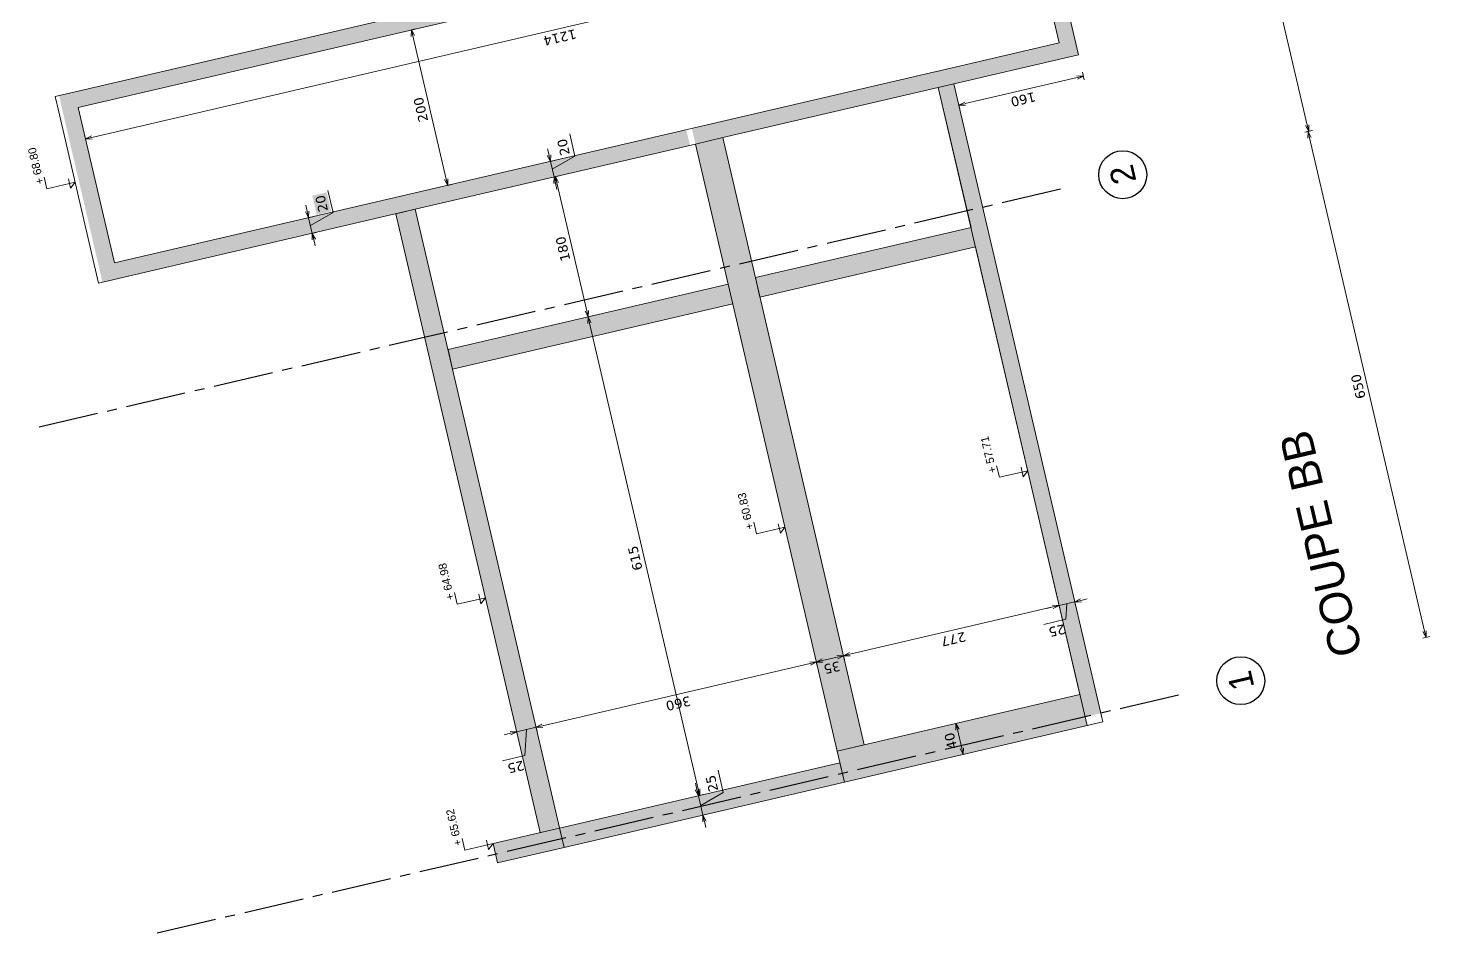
# Model space of a CAD drawing. Header units: metres. Extents: x -49 to 867749, y -579737 to 170817.
# Drawn here: x 596166.48 to 596184.02, y 139783.45 to 139794.8 of the extents above; entities that cross this region are included whole.
import ezdxf
from ezdxf.enums import TextEntityAlignment as Align

# ---------------------------------------------------------------- set-up
doc = ezdxf.new("R2010")
doc.units = ezdxf.units.M
doc.header["$MEASUREMENT"] = 0
doc.header["$PDMODE"] = 3
doc.header["$PDSIZE"] = 0.1
doc.linetypes.add('AXES2', pattern=[1.125, 0.75, -0.125, 0.125, -0.125])
doc.layers.add('00-AXE-0.00', color=14, linetype='AXES2')
doc.layers.add('ACSP - Béton', color=252, linetype='Continuous', lineweight=18)
doc.layers.add('ACSP - Cotes', color=7, linetype='Continuous', lineweight=18)
doc.styles.add('ARIAL', font='arial.ttf')
doc.styles.add('COT', font='verdana.ttf')
doc.styles.get("Standard").update_dxf_attribs({"font": 'arial.ttf'})
doc.dimstyles.new('COT50', dxfattribs={"dimtxt": 0.12, "dimasz": 0.08, "dimexe": 0.05, "dimexo": 0, "dimgap": 0.05, "dimtad": 1, "dimdec": 0, "dimlfac": 100, "dimzin": 0, "dimdsep": 46, "dimtxsty": 'COT', "dimblk": 'OPEN30', "dimcen": 0.04, "dimdle": 0.05, "dimclrd": 256, "dimclre": 256, "dimclrt": 6, "dimadec": 0, "dimazin": 0, "dimtm": 1e-09, "dimtfac": 1, "dimtdec": 0, "dimtmove": 1, "dimatfit": 0, "dimldrblk": 'OPEN30', "dimfxl": 0.05, "dimfxlon": 1, "dimtolj": 1, "dimtzin": 0, "dimlwd": -1, "dimlwe": -1, "dimarcsym": 0})
pattern_1 = [(153.12127, (596256.2117, 139612.8539), (-0.0406854, 0.28511173), [0.03, -0.33]), (98.12127, (596256.2117, 139612.8539), (-0.28042215, -0.12235443), [0.024, -0.264]), (203.57267, (596256.20832, 139612.87766), (-0.32110742, 0.16275755), [0.02549608, -0.28045684]), (149.30547, (596256.1338, 139612.83574), (-0.03243194, 0.4307809), [0.045, -0.495]), (199.75687, (596256.1311, 139612.87164), (-0.4643463, 0.2756492), [0.0382441, -0.4206852]), (94.30547, (596256.1338, 139612.83574), (-0.4643465, 0.2756488), [0.036, -0.396]), (124.12127, (596256.1442, 139612.87924), (0.10264065, 0.269089), [0.03, -0.33]), (69.12127, (596256.1442, 139612.87924), (-0.30458135, 0.02893776), [0.024, -0.264]), (174.57267, (596256.15275, 139612.90166), (-0.20194046, 0.29802693), [0.02549608, -0.28045684]), (140.62127, (596256.21171, 139612.8539), (-0.13078521, -0.02549152), [0, -0.2608, 0, -0.268, 0, -0.265]), (110.62127, (596256.21171, 139612.8539), (-0.17753379, 0.06666589), [0, -0.1528, 0, -0.2548, 0, -0.101]), (70.62127, (596256.23196, 139612.76703), (-0.039687424, 0.210002207), [0, -0.1, 0, -0.312, 0, -0.414]), (60.62127, (596256.24104, 139612.72808), (-0.09195287, 0.21809403), [0, -0.13, 0, -0.2072, 0, -0.294])]

# ---------------------------------------------------------------- blocks, each defined once
blk = doc.blocks.new('_Open30')
at = {"color": 0, "linetype": 'ByBlock', "lineweight": -2}
for p, q in [((-1, 0.27), (0, 0)), ((0, 0), (-1, -0.27)), ((0, 0), (-1, 0))]:
    blk.add_line(p, q, dxfattribs=at)
blk = doc.blocks.new('*D890')
at = {"layer": 'ACSP - Béton', "transparency": 16777216}
for p, q in [((596170.292, 139792.486), (596170.227, 139792.764)), ((596169.968, 139792.499), (596169.95, 139792.577)), ((596169.986, 139792.421), (596170.035, 139792.432)), ((596169.986, 139792.421), (596170.032, 139792.226)), ((596169.986, 139792.421), (596170.032, 139792.226)), ((596170.009, 139792.323), (596170.292, 139792.486)), ((596170.032, 139792.226), (596170.081, 139792.237)), ((596170.05, 139792.148), (596170.068, 139792.07))]:
    blk.add_line(p, q, dxfattribs=at)
at = {"layer": 'Defpoints', "color": 0, "transparency": 16777216}
for p in [(596169.986, 139792.421), (596170.032, 139792.226), (596170.032, 139792.226)]:
    blk.add_point(p, dxfattribs=at)
at = {"layer": 'ACSP - Béton', "transparency": 16777216, "xscale": 0.08, "yscale": 0.08, "zscale": 0.08}
for p, rotation in [((596169.986, 139792.421), 283.1212704132141), ((596170.032, 139792.226), 103.1212704132141)]:
    blk.add_blockref('_Open30', p, dxfattribs=dict(at, rotation=rotation))
at = {"layer": 'ACSP - Béton', "color": 6, "transparency": 16777216, "insert": (596170.15, 139792.599), "char_height": 0.12, "attachment_point": 5, "rotation": 103.1213, "style": 'COT'}
blk.add_mtext('\\A1;20', dxfattribs=at)
blk = doc.blocks.new('*D892')
at = {"layer": 'ACSP - Cotes', "transparency": 16777216}
for p, q in [((596180.929, 139800.03), (596181.026, 139800.053)), ((596182.484, 139793.58), (596180.996, 139799.963)), ((596182.55, 139793.514), (596182.453, 139793.491))]:
    blk.add_line(p, q, dxfattribs=at)
at = {"layer": 'Defpoints', "color": 0, "transparency": 16777216}
for p in [(596180.978, 139800.041), (596176.385, 139798.971), (596182.558, 139793.515)]:
    blk.add_point(p, dxfattribs=at)
at = {"layer": 'ACSP - Cotes', "transparency": 16777216, "xscale": 0.08, "yscale": 0.08, "zscale": 0.08}
for p, rotation in [((596180.978, 139800.041), 103.1212703973986), ((596182.502, 139793.502), 283.1212703973986)]:
    blk.add_blockref('_Open30', p, dxfattribs=dict(at, rotation=rotation))
at = {"layer": 'ACSP - Cotes', "color": 6, "transparency": 16777216, "insert": (596181.63, 139796.746), "char_height": 0.12, "attachment_point": 5, "rotation": 103.1213, "style": 'COT'}
blk.add_mtext('\\A1;671', dxfattribs=at)
blk = doc.blocks.new('*D902')
at = {"layer": 'ACSP - Béton', "transparency": 16777216}
for p, q in [((596178.202, 139793.85), (596179.604, 139794.176)), ((596179.671, 139794.243), (596179.693, 139794.146)), ((596178.113, 139793.88), (596178.135, 139793.783))]:
    blk.add_line(p, q, dxfattribs=at)
at = {"layer": 'Defpoints', "color": 0, "transparency": 16777216}
for p in [(596179.62, 139794.461), (596178.062, 139794.098), (596179.682, 139794.195)]:
    blk.add_point(p, dxfattribs=at)
at = {"layer": 'ACSP - Béton', "transparency": 16777216, "xscale": 0.08, "yscale": 0.08, "zscale": 0.08}
for p, rotation in [((596179.682, 139794.195), 13.12127037986355), ((596178.124, 139793.831), 193.1212703798636)]:
    blk.add_blockref('_Open30', p, dxfattribs=dict(at, rotation=rotation))
at = {"layer": 'ACSP - Béton', "color": 6, "transparency": 16777216, "insert": (596178.929, 139793.904), "char_height": 0.12, "attachment_point": 5, "rotation": 193.1213, "style": 'COT'}
blk.add_mtext('\\A1;160', dxfattribs=at)
blk = doc.blocks.new('*D903')
at = {"layer": 'ACSP - Cotes', "transparency": 16777216}
for p, q in [((596178.088, 139786.09), (596178.136, 139786.102)), ((596178.16, 139785.779), (596178.106, 139786.012)), ((596178.178, 139785.701), (596178.227, 139785.712))]:
    blk.add_line(p, q, dxfattribs=at)
at = {"layer": 'Defpoints', "color": 0, "transparency": 16777216}
for p in [(596178.088, 139786.09), (596178.088, 139786.09), (596178.178, 139785.701)]:
    blk.add_point(p, dxfattribs=at)
at = {"layer": 'ACSP - Cotes', "transparency": 16777216, "xscale": 0.08, "yscale": 0.08, "zscale": 0.08}
for p, rotation in [((596178.088, 139786.09), 103.1212703798635), ((596178.178, 139785.701), 283.1212703798636)]:
    blk.add_blockref('_Open30', p, dxfattribs=dict(at, rotation=rotation))
at = {"layer": 'ACSP - Cotes', "color": 6, "transparency": 16777216, "insert": (596178.023, 139785.87), "char_height": 0.12, "attachment_point": 5, "rotation": 103.1213, "style": 'COT'}
blk.add_mtext('\\A1;40', dxfattribs=at)
blk = doc.blocks.new('*D904')
at = {"layer": 'ACSP - Cotes', "transparency": 16777216}
for p, q in [((596172.591, 139785.984), (596172.834, 139786.041)), ((596172.591, 139785.984), (596172.834, 139786.041)), ((596172.834, 139786.041), (596172.846, 139785.992)), ((596172.912, 139786.059), (596172.99, 139786.077)), ((596172.513, 139785.966), (596172.435, 139785.948)), ((596172.591, 139785.984), (596172.602, 139785.936)), ((596172.713, 139786.013), (596172.692, 139785.687)), ((596172.692, 139785.687), (596172.414, 139785.622))]:
    blk.add_line(p, q, dxfattribs=at)
at = {"layer": 'Defpoints', "color": 0, "transparency": 16777216}
for p in [(596172.834, 139786.041), (596172.834, 139786.041), (596172.591, 139785.984)]:
    blk.add_point(p, dxfattribs=at)
at = {"layer": 'ACSP - Cotes', "transparency": 16777216, "xscale": 0.08, "yscale": 0.08, "zscale": 0.08}
for p, rotation in [((596172.834, 139786.041), 193.1212703798636), ((596172.591, 139785.984), 13.12127037986355)]:
    blk.add_blockref('_Open30', p, dxfattribs=dict(at, rotation=rotation))
at = {"layer": 'ACSP - Cotes', "color": 6, "transparency": 16777216, "insert": (596172.579, 139785.545), "char_height": 0.12, "attachment_point": 5, "rotation": 193.1213, "style": 'COT'}
blk.add_mtext('\\A1;25', dxfattribs=at)
blk = doc.blocks.new('*D905')
at = {"layer": 'ACSP - Cotes', "transparency": 16777216}
for p, q in [((596172.912, 139786.059), (596176.262, 139786.84)), ((596176.34, 139786.858), (596176.352, 139786.81)), ((596172.834, 139786.041), (596172.846, 139785.992))]:
    blk.add_line(p, q, dxfattribs=at)
at = {"layer": 'Defpoints', "color": 0, "transparency": 16777216}
for p in [(596176.34, 139786.858), (596176.34, 139786.858), (596172.834, 139786.041)]:
    blk.add_point(p, dxfattribs=at)
at = {"layer": 'ACSP - Cotes', "transparency": 16777216, "xscale": 0.08, "yscale": 0.08, "zscale": 0.08}
for p, rotation in [((596176.34, 139786.858), 13.12127037986355), ((596172.834, 139786.041), 193.1212703798636)]:
    blk.add_blockref('_Open30', p, dxfattribs=dict(at, rotation=rotation))
at = {"layer": 'ACSP - Cotes', "color": 6, "transparency": 16777216, "insert": (596174.613, 139786.34), "char_height": 0.12, "attachment_point": 5, "rotation": 193.1213, "style": 'COT'}
blk.add_mtext('\\A1;360', dxfattribs=at)
blk = doc.blocks.new('*D906')
at = {"layer": 'ACSP - Cotes', "transparency": 16777216}
for p, q in [((596176.418, 139786.876), (596176.603, 139786.92)), ((596176.681, 139786.938), (596176.693, 139786.889)), ((596176.34, 139786.858), (596176.352, 139786.81))]:
    blk.add_line(p, q, dxfattribs=at)
at = {"layer": 'Defpoints', "color": 0, "transparency": 16777216}
for p in [(596176.681, 139786.938), (596176.681, 139786.938), (596176.34, 139786.858)]:
    blk.add_point(p, dxfattribs=at)
at = {"layer": 'ACSP - Cotes', "transparency": 16777216, "xscale": 0.08, "yscale": 0.08, "zscale": 0.08}
for p, rotation in [((596176.681, 139786.938), 13.12127037986355), ((596176.34, 139786.858), 193.1212703798636)]:
    blk.add_blockref('_Open30', p, dxfattribs=dict(at, rotation=rotation))
at = {"layer": 'ACSP - Cotes', "color": 6, "transparency": 16777216, "insert": (596176.536, 139786.788), "char_height": 0.12, "attachment_point": 5, "rotation": 193.1213, "style": 'COT'}
blk.add_mtext('\\A1;35', dxfattribs=at)
blk = doc.blocks.new('*D907')
at = {"layer": 'ACSP - Cotes', "transparency": 16777216}
for p, q in [((596176.759, 139786.956), (596179.301, 139787.548)), ((596179.379, 139787.567), (596179.39, 139787.518)), ((596176.681, 139786.938), (596176.693, 139786.889))]:
    blk.add_line(p, q, dxfattribs=at)
at = {"layer": 'Defpoints', "color": 0, "transparency": 16777216}
for p in [(596179.379, 139787.567), (596179.379, 139787.567), (596176.681, 139786.938)]:
    blk.add_point(p, dxfattribs=at)
at = {"layer": 'ACSP - Cotes', "transparency": 16777216, "xscale": 0.08, "yscale": 0.08, "zscale": 0.08}
for p, rotation in [((596179.379, 139787.567), 13.12127037986355), ((596176.681, 139786.938), 193.1212703798636)]:
    blk.add_blockref('_Open30', p, dxfattribs=dict(at, rotation=rotation))
at = {"layer": 'ACSP - Cotes', "color": 6, "transparency": 16777216, "insert": (596178.055, 139787.144), "char_height": 0.12, "attachment_point": 5, "rotation": 193.1213, "style": 'COT'}
blk.add_mtext('\\A1;277', dxfattribs=at)
blk = doc.blocks.new('*D908')
at = {"layer": 'ACSP - Cotes', "transparency": 16777216}
for p, q in [((596179.379, 139787.567), (596179.574, 139787.612)), ((596179.379, 139787.567), (596179.574, 139787.612)), ((596179.574, 139787.612), (596179.585, 139787.563)), ((596179.652, 139787.63), (596179.729, 139787.648)), ((596179.301, 139787.548), (596179.223, 139787.53)), ((596179.379, 139787.567), (596179.39, 139787.518)), ((596179.476, 139787.589), (596179.464, 139787.394)), ((596179.464, 139787.394), (596179.186, 139787.329))]:
    blk.add_line(p, q, dxfattribs=at)
at = {"layer": 'Defpoints', "color": 0, "transparency": 16777216}
for p in [(596179.574, 139787.612), (596179.574, 139787.612), (596179.379, 139787.567)]:
    blk.add_point(p, dxfattribs=at)
at = {"layer": 'ACSP - Cotes', "transparency": 16777216, "xscale": 0.08, "yscale": 0.08, "zscale": 0.08}
for p, rotation in [((596179.574, 139787.612), 193.1212703798636), ((596179.379, 139787.567), 13.12127037986355)]:
    blk.add_blockref('_Open30', p, dxfattribs=dict(at, rotation=rotation))
at = {"layer": 'ACSP - Cotes', "color": 6, "transparency": 16777216, "insert": (596179.351, 139787.252), "char_height": 0.12, "attachment_point": 5, "rotation": 193.1213, "style": 'COT'}
blk.add_mtext('\\A1;25', dxfattribs=at)
blk = doc.blocks.new('*D909')
at = {"layer": 'ACSP - Cotes', "transparency": 16777216}
for p, q in [((596171.273, 139794.774), (596171.322, 139794.786)), ((596171.709, 139792.905), (596171.292, 139794.697)), ((596171.727, 139792.827), (596171.776, 139792.838))]:
    blk.add_line(p, q, dxfattribs=at)
at = {"layer": 'Defpoints', "color": 0, "transparency": 16777216}
for p in [(596171.273, 139794.774), (596171.273, 139794.774), (596171.727, 139792.827)]:
    blk.add_point(p, dxfattribs=at)
at = {"layer": 'ACSP - Cotes', "transparency": 16777216, "xscale": 0.08, "yscale": 0.08, "zscale": 0.08}
for p, rotation in [((596171.273, 139794.774), 103.1212703798635), ((596171.727, 139792.827), 283.1212703798636)]:
    blk.add_blockref('_Open30', p, dxfattribs=dict(at, rotation=rotation))
at = {"layer": 'ACSP - Cotes', "color": 6, "transparency": 16777216, "insert": (596171.391, 139793.775), "char_height": 0.12, "attachment_point": 5, "rotation": 103.1213, "style": 'COT'}
blk.add_mtext('\\A1;200', dxfattribs=at)
blk = doc.blocks.new('*D924')
at = {"layer": 'ACSP - Cotes', "transparency": 16777216}
for p, q in [((596173.319, 139793.191), (596173.254, 139793.47)), ((596172.995, 139793.204), (596172.977, 139793.282)), ((596173.013, 139793.126), (596173.062, 139793.138)), ((596173.013, 139793.126), (596173.059, 139792.932)), ((596173.013, 139793.126), (596173.059, 139792.932)), ((596173.036, 139793.029), (596173.319, 139793.191)), ((596173.059, 139792.932), (596173.107, 139792.943)), ((596173.077, 139792.854), (596173.095, 139792.776))]:
    blk.add_line(p, q, dxfattribs=at)
at = {"layer": 'Defpoints', "color": 0, "transparency": 16777216}
for p in [(596173.013, 139793.126), (596173.059, 139792.932), (596173.059, 139792.932)]:
    blk.add_point(p, dxfattribs=at)
at = {"layer": 'ACSP - Cotes', "transparency": 16777216, "xscale": 0.08, "yscale": 0.08, "zscale": 0.08}
for p, rotation in [((596173.013, 139793.126), 283.1212704132141), ((596173.059, 139792.932), 103.1212704132141)]:
    blk.add_blockref('_Open30', p, dxfattribs=dict(at, rotation=rotation))
at = {"layer": 'ACSP - Cotes', "color": 6, "transparency": 16777216, "insert": (596173.177, 139793.305), "char_height": 0.12, "attachment_point": 5, "rotation": 103.1213, "style": 'COT'}
blk.add_mtext('\\A1;20', dxfattribs=at)
blk = doc.blocks.new('*D925')
at = {"layer": 'ACSP - Cotes', "transparency": 16777216}
for p, q in [((596173.075, 139792.936), (596173.124, 139792.947)), ((596173.094, 139792.858), (596173.467, 139791.257)), ((596173.485, 139791.179), (596173.534, 139791.191))]:
    blk.add_line(p, q, dxfattribs=at)
at = {"layer": 'Defpoints', "color": 0, "transparency": 16777216}
for p in [(596173.075, 139792.936), (596173.485, 139791.179), (596173.485, 139791.179)]:
    blk.add_point(p, dxfattribs=at)
at = {"layer": 'ACSP - Cotes', "transparency": 16777216, "xscale": 0.08, "yscale": 0.08, "zscale": 0.08}
for p, rotation in [((596173.075, 139792.936), 103.1212703798635), ((596173.485, 139791.179), 283.1212703798636)]:
    blk.add_blockref('_Open30', p, dxfattribs=dict(at, rotation=rotation))
at = {"layer": 'ACSP - Cotes', "color": 6, "transparency": 16777216, "insert": (596173.17, 139792.032), "char_height": 0.12, "attachment_point": 5, "rotation": 103.1213, "style": 'COT'}
blk.add_mtext('\\A1;180', dxfattribs=at)
blk = doc.blocks.new('*D926')
at = {"layer": 'ACSP - Cotes', "transparency": 16777216}
for p, q in [((596173.485, 139791.179), (596173.534, 139791.191)), ((596173.503, 139791.101), (596174.863, 139785.267)), ((596174.881, 139785.189), (596174.93, 139785.2))]:
    blk.add_line(p, q, dxfattribs=at)
at = {"layer": 'Defpoints', "color": 0, "transparency": 16777216}
for p in [(596173.485, 139791.179), (596174.881, 139785.189), (596174.881, 139785.189)]:
    blk.add_point(p, dxfattribs=at)
at = {"layer": 'ACSP - Cotes', "transparency": 16777216, "xscale": 0.08, "yscale": 0.08, "zscale": 0.08}
for p, rotation in [((596173.485, 139791.179), 103.1212703798635), ((596174.881, 139785.189), 283.1212703798636)]:
    blk.add_blockref('_Open30', p, dxfattribs=dict(at, rotation=rotation))
at = {"layer": 'ACSP - Cotes', "color": 6, "transparency": 16777216, "insert": (596174.074, 139788.159), "char_height": 0.12, "attachment_point": 5, "rotation": 103.1213, "style": 'COT'}
blk.add_mtext('\\A1;615', dxfattribs=at)
blk = doc.blocks.new('*D927')
at = {"layer": 'ACSP - Cotes', "transparency": 16777216}
for p, q in [((596175.176, 139785.225), (596175.111, 139785.503)), ((596174.846, 139785.263), (596174.828, 139785.341)), ((596174.864, 139785.185), (596174.913, 139785.196)), ((596174.864, 139785.185), (596174.921, 139784.941)), ((596174.864, 139785.185), (596174.921, 139784.941)), ((596174.893, 139785.063), (596175.176, 139785.225)), ((596174.921, 139784.941), (596174.97, 139784.953)), ((596174.939, 139784.864), (596174.957, 139784.786))]:
    blk.add_line(p, q, dxfattribs=at)
at = {"layer": 'Defpoints', "color": 0, "transparency": 16777216}
for p in [(596174.864, 139785.185), (596174.921, 139784.941), (596174.921, 139784.941)]:
    blk.add_point(p, dxfattribs=at)
at = {"layer": 'ACSP - Cotes', "transparency": 16777216, "xscale": 0.08, "yscale": 0.08, "zscale": 0.08}
for p, rotation in [((596174.864, 139785.185), 283.1212703798636), ((596174.921, 139784.941), 103.1212703798635)]:
    blk.add_blockref('_Open30', p, dxfattribs=dict(at, rotation=rotation))
at = {"layer": 'ACSP - Cotes', "color": 6, "transparency": 16777216, "insert": (596175.034, 139785.339), "char_height": 0.12, "attachment_point": 5, "rotation": 103.1213, "style": 'COT'}
blk.add_mtext('\\A1;25', dxfattribs=at)
blk = doc.blocks.new('*D928')
at = {"layer": 'ACSP - Cotes', "transparency": 16777216}
for p, q in [((596179.018, 139796.164), (596179.006, 139796.213)), ((596167.272, 139793.426), (596178.94, 139796.146)), ((596167.195, 139793.408), (596167.183, 139793.457))]:
    blk.add_line(p, q, dxfattribs=at)
at = {"layer": 'Defpoints', "color": 0, "transparency": 16777216}
for p in [(596179.018, 139796.164), (596179.018, 139796.164), (596167.195, 139793.408)]:
    blk.add_point(p, dxfattribs=at)
at = {"layer": 'ACSP - Cotes', "transparency": 16777216, "xscale": 0.08, "yscale": 0.08, "zscale": 0.08}
for p, rotation in [((596179.018, 139796.164), 13.12127037986355), ((596167.195, 139793.408), 193.1212703798636)]:
    blk.add_blockref('_Open30', p, dxfattribs=dict(at, rotation=rotation))
at = {"layer": 'ACSP - Cotes', "color": 6, "transparency": 16777216, "insert": (596173.131, 139794.678), "char_height": 0.12, "attachment_point": 5, "rotation": 193.1213, "style": 'COT'}
blk.add_mtext('\\A1;1214', dxfattribs=at)
blk = doc.blocks.new('*D944')
at = {"layer": 'ACSP - Cotes', "transparency": 16777216}
for p, q in [((596182.453, 139793.491), (596182.543, 139793.512)), ((596182.512, 139793.423), (596183.953, 139787.244)), ((596183.93, 139787.156), (596184.02, 139787.177))]:
    blk.add_line(p, q, dxfattribs=at)
at = {"layer": 'Defpoints', "color": 0, "transparency": 16777216}
for p in [(596182.453, 139793.491), (596183.93, 139787.156), (596183.971, 139787.166)]:
    blk.add_point(p, dxfattribs=at)
at = {"layer": 'ACSP - Cotes', "transparency": 16777216, "xscale": 0.08, "yscale": 0.08, "zscale": 0.08}
for p, rotation in [((596182.494, 139793.501), 103.1212703726853), ((596183.971, 139787.166), 283.1212703726853)]:
    blk.add_blockref('_Open30', p, dxfattribs=dict(at, rotation=rotation))
at = {"layer": 'ACSP - Cotes', "color": 6, "transparency": 16777216, "insert": (596183.123, 139790.308), "char_height": 0.12, "attachment_point": 5, "rotation": 103.1213, "style": 'COT'}
blk.add_mtext('\\A1;650', dxfattribs=at)

msp = doc.modelspace()

# ---------------------------------------------------------------- hatches: boundary and pattern name
at = {"layer": 'ACSP - Béton'}
h = msp.add_hatch(dxfattribs=at)
h.set_pattern_fill('AR-CONC', color=256, scale=0.04, style=0)
h.set_pattern_definition(pattern_1)
h.paths.add_polyline_path([(596174.713, 139793.523), (596174.759, 139793.328), (596174.828, 139793.344), (596174.783, 139793.539)], flags=0)
h.paths.add_polyline_path([(596166.863, 139793.952), (596166.908, 139793.757), (596167.407, 139791.614), (596171.322, 139792.527), (596174.828, 139793.344), (596175.169, 139793.424), (596177.867, 139794.052), (596179.62, 139794.461), (596179.075, 139796.798), (596177.322, 139796.39)])
h.paths.add_polyline_path([(596177.367, 139796.195), (596178.926, 139796.558), (596179.38, 139794.61), (596177.826, 139794.248), (596167.557, 139791.855), (596167.103, 139793.802)], flags=16)
h.paths.add_polyline_path([(596179.153, 139795.584), (596179.097, 139795.51), (596179.083, 139795.568)], flags=0)
h.paths.add_polyline_path([(596170.088, 139792.459), (596170.032, 139792.698), (596170.212, 139792.74), (596170.268, 139792.501)], flags=0)
h.paths.add_polyline_path([(596178.648, 139795.516), (596178.533, 139796.008), (596178.681, 139796.043), (596178.796, 139795.55)], flags=0)
h = msp.add_hatch(dxfattribs=at)
h.set_pattern_fill('AR-CONC', color=256, scale=0.04, style=0)
h.set_pattern_definition(pattern_1)
h.paths.add_polyline_path([(596177.867, 139794.052), (596178.227, 139792.506), (596178.422, 139792.551), (596178.062, 139794.098)])
h.paths.add_polyline_path([(596178.227, 139792.506), (596179.704, 139786.171), (596179.899, 139786.217), (596178.422, 139792.551)])
h = msp.add_hatch(dxfattribs=at)
h.set_pattern_fill('AR-CONC', color=256, scale=0.04, style=0)
h.set_pattern_definition(pattern_1)
h.paths.add_polyline_path([(596171.732, 139790.771), (596171.789, 139790.527), (596175.295, 139791.344), (596175.238, 139791.588)])
h.paths.add_polyline_path([(596175.189, 139791.798), (596176.6, 139785.744), (596176.941, 139785.823), (596175.53, 139791.877)])
h.paths.add_polyline_path([(596175.578, 139791.671), (596175.635, 139791.427), (596178.332, 139792.056), (596178.276, 139792.299)])
h.paths.add_polyline_path([(596174.828, 139793.344), (596175.189, 139791.798), (596175.53, 139791.877), (596175.169, 139793.424)])
h.paths.add_polyline_path([(596176.6, 139785.744), (596176.666, 139785.463), (596179.704, 139786.171), (596179.639, 139786.452)])
h.paths.add_polyline_path([(596176.666, 139785.463), (596176.691, 139785.354), (596177.032, 139785.433), (596179.729, 139786.062), (596179.704, 139786.171)])
h = msp.add_hatch(dxfattribs=at)
h.set_pattern_fill('AR-CONC', color=256, scale=0.04, style=0)
h.set_pattern_definition(pattern_1)
h.paths.add_polyline_path([(596173.128, 139784.78), (596173.157, 139784.658), (596173.16, 139784.646), (596176.666, 139785.463), (596176.634, 139785.597)])
h.paths.add_polyline_path([(596172.295, 139784.586), (596172.326, 139784.452), (596173.16, 139784.646), (596173.128, 139784.78)])
h.paths.add_polyline_path([(596172.326, 139784.452), (596172.352, 139784.343), (596173.185, 139784.537), (596173.16, 139784.646)])
h.paths.add_polyline_path([(596173.16, 139784.646), (596173.185, 139784.537), (596176.691, 139785.354), (596176.666, 139785.463)])
h.paths.add_polyline_path([(596171.439, 139790.924), (596172.885, 139784.723), (596173.128, 139784.78), (596171.683, 139790.98)])
h.paths.add_polyline_path([(596171.079, 139792.47), (596171.439, 139790.924), (596171.683, 139790.98), (596171.322, 139792.527)])

# ---------------------------------------------------------------- linework, layer by layer
at = {"layer": '00-AXE-0.00'}
for p, q in [((596179.396, 139792.778), (596166.568, 139789.788)), ((596180.873, 139786.444), (596168.044, 139783.453))]:
    msp.add_line(p, q, dxfattribs=at)
at = {"layer": '00-AXE-0.00', "linetype": 'Continuous'}
for centre in [(596180.175, 139792.96), (596181.652, 139786.625)]:
    msp.add_circle(centre, 0.3, dxfattribs=at)
at = {"layer": 'ACSP - Béton'}
for points in [[(596177.322, 139796.39), (596179.075, 139796.798), (596179.62, 139794.461), (596177.867, 139794.052), (596177.867, 139794.052)], [(596179.38, 139794.61), (596179.38, 139794.61), (596178.926, 139796.558)], [(596177.322, 139796.39), (596177.322, 139796.39), (596166.814, 139793.94), (596166.859, 139793.746)], [(596167.103, 139793.802), (596177.367, 139796.195)], [(596177.826, 139794.248), (596179.38, 139794.61)], [(596167.103, 139793.802), (596167.103, 139793.802), (596167.557, 139791.855), (596167.557, 139791.855), (596177.822, 139794.247)], [(596178.062, 139794.098), (596179.924, 139786.108), (596179.681, 139786.051)], [(596179.729, 139786.062), (596177.032, 139785.433), (596176.691, 139785.354), (596176.6, 139785.744), (596179.639, 139786.452), (596178.332, 139792.056), (596175.635, 139791.427), (596175.578, 139791.671), (596178.276, 139792.299), (596177.867, 139794.052), (596175.169, 139793.424), (596174.828, 139793.344), (596171.322, 139792.527), (596167.359, 139791.603), (596166.859, 139793.746), (596166.859, 139793.746)], [(596179.729, 139786.062), (596177.867, 139794.052)], [(596175.169, 139793.424), (596176.941, 139785.823), (596176.6, 139785.744), (596174.828, 139793.344)], [(596173.157, 139784.658), (596171.322, 139792.527), (596171.079, 139792.47), (596172.885, 139784.723)], [(596175.295, 139791.344), (596171.789, 139790.527), (596171.732, 139790.771), (596175.238, 139791.588)], [(596175.295, 139791.344), (596171.789, 139790.527)], [(596176.691, 139785.354), (596176.634, 139785.597), (596173.128, 139784.78), (596173.185, 139784.537), (596176.691, 139785.354)], [(596173.185, 139784.537), (596172.352, 139784.343), (596172.295, 139784.586), (596173.128, 139784.78)]]:
    msp.add_lwpolyline(points, dxfattribs=at)
at = {"layer": 'ACSP - Cotes'}
for points in [[(596166.676, 139792.931), (596166.71, 139792.785), (596167.064, 139792.867), (596167.008, 139792.793), (596166.981, 139792.91)], [(596178.597, 139789.317), (596178.631, 139789.171), (596178.986, 139789.254), (596178.929, 139789.179), (596178.902, 139789.297)], [(596175.559, 139788.609), (596175.593, 139788.463), (596175.947, 139788.546), (596175.891, 139788.471), (596175.864, 139788.589)], [(596171.811, 139787.728), (596171.845, 139787.581), (596172.199, 139787.664), (596172.143, 139787.589), (596172.116, 139787.707)], [(596179.729, 139786.062), (596179.924, 139786.108)], [(596171.907, 139784.65), (596171.941, 139784.504), (596172.295, 139784.586), (596172.239, 139784.511), (596172.212, 139784.629)]]:
    msp.add_lwpolyline(points, dxfattribs=at)

# ---------------------------------------------------------------- texts
at = {"layer": '00-AXE-0.00'}
for s, p in [('2', (596180.175, 139792.96)), ('1', (596181.652, 139786.625))]:
    msp.add_text(s, height=0.3, rotation=103.1213, dxfattribs=at).set_placement(p, align=Align.MIDDLE_CENTER)
at = {"layer": '00-AXE-0.00', "color": 3, "insert": (596182.787, 139786.885), "char_height": 0.4, "width": 3.90983, "attachment_point": 1, "rotation": 103.1213, "style": 'ARIAL'}
msp.add_mtext('COUPE BB', dxfattribs=at)
at = {"layer": 'ACSP - Cotes', "char_height": 0.1, "width": 1.027, "attachment_point": 7, "rotation": 103.1213, "style": 'ARIAL'}
for s, insert in [('+ 68.80', (596166.677, 139792.852)), ('+ 57.71', (596178.599, 139789.238)), ('+ 60.83', (596175.56, 139788.53)), ('+ 64.98', (596171.813, 139787.648)), ('+ 65.62', (596171.909, 139784.57))]:
    msp.add_mtext(s, dxfattribs=dict(at, insert=insert))

# ---------------------------------------------------------------- dimensions: what is measured, and where the dimension line sits
at = {"layer": 'ACSP - Béton'}
for p1, p2, distance, picture, middle in [((596178.062, 139794.098), (596179.62, 139794.461), -0.274, '*D902', (596178.929, 139793.904)), ((596169.986, 139792.421), (596170.032, 139792.226), 0, '*D890', (596170.171, 139792.509))]:
    dim = msp.add_aligned_dim(p1=p1, p2=p2, distance=distance, dimstyle='COT50', dxfattribs=at)
    dim.commit()
    dim.dimension.update_dxf_attribs({"geometry": picture, "text_midpoint": middle})
at = {"layer": 'ACSP - Cotes'}
for base, p1, p2, angle, picture, middle in [((596180.978, 139800.041), (596182.558, 139793.515), (596176.385, 139798.971), 283.1213, '*D892', (596181.63, 139796.746)), ((596173.485, 139791.179), (596173.075, 139792.936), (596173.485, 139791.179), 103.1213, '*D925', (596173.17, 139792.032)), ((596174.881, 139785.189), (596173.485, 139791.179), (596174.881, 139785.189), 103.1213, '*D926', (596174.074, 139788.159)), ((596179.379, 139787.567), (596176.681, 139786.938), (596179.379, 139787.567), 193.1213, '*D907', (596178.055, 139787.144)), ((596176.681, 139786.938), (596176.34, 139786.858), (596176.681, 139786.938), 193.1213, '*D906', (596176.536, 139786.788)), ((596176.34, 139786.858), (596172.834, 139786.041), (596176.34, 139786.858), 193.1213, '*D905', (596174.613, 139786.34)), ((596174.921, 139784.941), (596174.864, 139785.185), (596174.921, 139784.941), 103.1213, '*D927', (596175.055, 139785.249))]:
    dim = msp.add_linear_dim(base=base, p1=p1, p2=p2, angle=angle, dimstyle='COT50', dxfattribs=at)
    dim.commit()
    dim.dimension.update_dxf_attribs({"geometry": picture, "text_midpoint": middle})
for p1, p2, distance, picture, middle in [((596167.195, 139793.408), (596179.018, 139796.164), 0, '*D928', (596173.131, 139794.678)), ((596171.727, 139792.827), (596171.273, 139794.774), 0, '*D909', (596171.391, 139793.775)), ((596173.013, 139793.126), (596173.059, 139792.932), 0, '*D924', (596173.198, 139793.214)), ((596182.453, 139793.491), (596183.93, 139787.156), 0.042, '*D944', (596183.123, 139790.308)), ((596172.591, 139785.984), (596172.834, 139786.041), 0, '*D904', (596172.669, 139785.566)), ((596178.178, 139785.701), (596178.088, 139786.09), 0, '*D903', (596178.023, 139785.87))]:
    dim = msp.add_aligned_dim(p1=p1, p2=p2, distance=distance, dimstyle='COT50', dxfattribs=at)
    dim.commit()
    dim.dimension.update_dxf_attribs({"geometry": picture, "text_midpoint": middle})
dim = msp.add_linear_dim(base=(596179.574, 139787.612), p1=(596179.379, 139787.567), p2=(596179.574, 139787.612), angle=193.1213, text='25', dimstyle='COT50', dxfattribs=at)
dim.commit()
dim.dimension.update_dxf_attribs({"geometry": '*D908', "text_midpoint": (596179.441, 139787.273)})

doc.saveas('drawing.dxf')
